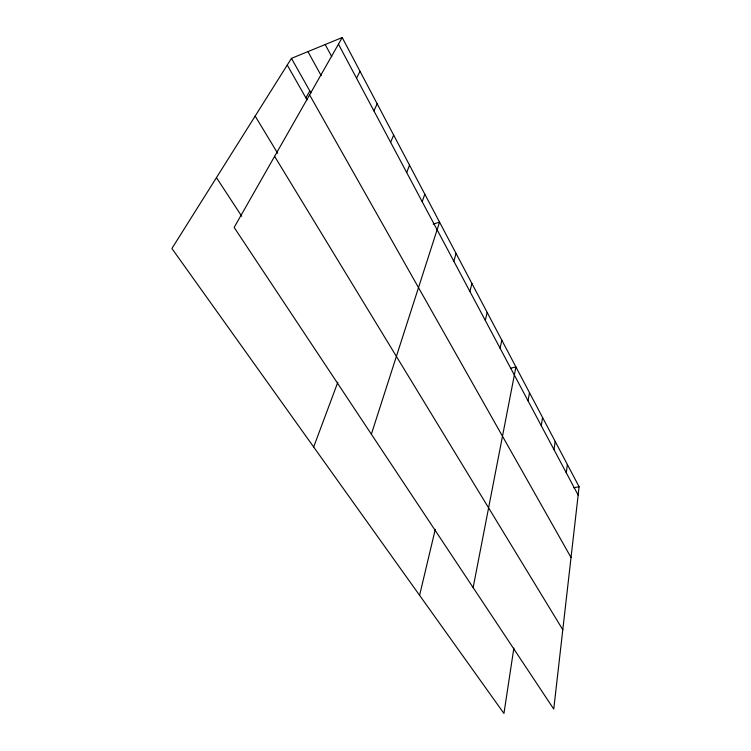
<?xml version="1.0" encoding="UTF-8"?>
<svg xmlns="http://www.w3.org/2000/svg" width="751" height="751" viewBox="0 0 751 751"><rect width="100%" height="100%" fill="white"/><g stroke="black" fill="none" stroke-linecap="round" stroke-linejoin="round"><path stroke-width="1.13" d="M579.096 486.761L553.75 709.075L234.152 227.431L342.221 37.55L579.096 486.761L573.708 487.737M566.292 472.783L567.343 464.484M554.003 449.68L555.177 441.41M513.872 648.057L503.949 713.45L171.904 248.497L291.444 58.371L342.221 37.55M541.264 425.714L542.569 417.49M528.056 400.865L529.483 392.689M473.139 587.592L515.918 366.948L510.596 368.206M500.091 348.257L501.818 340.222M485.287 320.395L487.174 312.435M419.593 595.327L435.27 529.352M469.873 291.407L471.938 283.54M453.829 261.217L456.073 253.472M371.36 434.209L439.56 222.146L433.196 224.108M422.175 201.672L424.813 194.18M313.674 447.005L337.828 382.231M406.695 172.533L409.52 165.182M390.614 142.286L393.655 135.086M373.904 110.848L377.171 103.826M356.528 78.17L360.039 71.345M305.892 97.846L309.816 90.984M216.457 177.64L241.728 216.279M274.603 156.339L562.79 629.742M255.162 116.086L277.692 153.288M287.248 65.046L307.046 99.883M309.581 94.898L571.032 557.505M291.444 58.371L310.961 93.002M307.929 51.612L321.165 75.607M325.192 44.534L331.745 56.672M338.457 44.168L578.148 495.097"/></g></svg>
